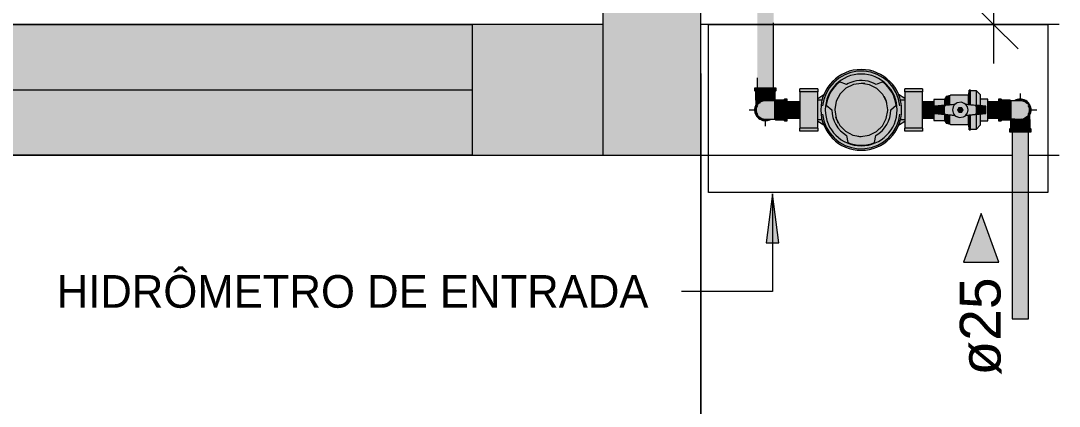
# Model space of a CAD drawing. Header units: metres. Extents: x 34 to 87, y -2.3 to 19.3.
# Drawn here: x 72.306 to 73.896, y -0.385 to 0.206 of the extents above; entities that cross this region are included whole.
import ezdxf

# ---------------------------------------------------------------- set-up
doc = ezdxf.new("R2010")
doc.units = ezdxf.units.M
doc.linetypes.add('Aligning Line', pattern=[0.012, 0.006, -0.006])
for name, color, linetype, lineweight in [('A-ANNO-DIMS', 7, 'Continuous', 5), ('A-ANNO-DIMS-25', 7, 'Continuous', 5), ('A-COLS', 7, 'Continuous', 5), ('A-DETL', 7, 'Continuous', 5), ('ARQ-COTA-50', 7, 'Continuous', 5), ('ARQ-ELEV6', 7, 'Continuous', 5), ('ARQ-MOB', 7, 'Continuous', 5), ('ARQ-PAR', 7, 'Continuous', 5), ('G-ANNO-TEXT', 7, 'Continuous', 5), ('P-PIPE', 7, 'Continuous', 5), ('P-PIPE-CNTR', 7, 'Continuous', 5), ('P-PIPE-IDEN', 7, 'Continuous', 5), ('S-BEAM', 7, 'Continuous', 5)]:
    doc.layers.add(name, color=color, linetype=linetype, lineweight=lineweight)
doc.layers.add('ARQ_1100_BASE_TÉRREO_GARAGEM_dwg', color=7, linetype='Continuous', lineweight=5, true_color=0x767676)
doc.styles.add('Arial', font='arial.ttf', dxfattribs={"height": 0.0625})
doc.styles.add('Arial_1', font='arial.ttf', dxfattribs={"height": 0.075})
doc.styles.add('Century Gothic', font='GOTHIC.TTF', dxfattribs={"height": 0.05})
doc.dimstyles.new('Diagonal_-_2_mm_Arial_-_PRETO', dxfattribs={"dimscale": 0.3048, "dimtxt": 0.076519, "dimasz": 0.246063, "dimexe": 0.19685, "dimexo": 0.123031, "dimgap": 0.04101, "dimtad": 1, "dimrnd": 0.01, "dimzin": 0, "dimdsep": 46, "dimtxsty": 'Arial_1', "dimblk1": 'OBLIQUE', "dimblk2": 'OBLIQUE', "dimsah": 1, "dimcen": 0.09, "dimdle": 0.19685, "dimazin": 0, "dimtfac": 1, "dimtdec": 4, "dimtix": 1, "dimtmove": 0, "dimatfit": 3, "dimfxl": 1, "dimtvp": 1, "dimtolj": 1, "dimtzin": 0, "dimarcsym": 2})

# ---------------------------------------------------------------- blocks, each defined once
blk = doc.blocks.new('IFC_ifc-6-TÉRREO - 01')
at = {"layer": 'A-COLS', "true_color": 0x7f7f7f}
blk.add_hatch(color=8, dxfattribs=at).paths.add_polyline_path([(44.0826, 0), (44.0826, 0.3), (43.9326, 0.3), (43.9326, 0)])
at = {"layer": 'S-BEAM', "true_color": 0x767657}
blk.add_hatch(color=47, dxfattribs=at).paths.add_polyline_path([(41.7851, 0), (43.9326, 0), (43.9326, 0.2), (41.3326, 0.2), (41.3326, 0), (41.3669, 0)])
at = {"layer": 'A-COLS', "color": 253, "lineweight": 18, "true_color": 0xaaaaaa}
for p, q in [((43.9326, 0.3), (43.9326, 0)), ((44.0826, 0), (44.0826, 0.3)), ((43.9326, 0), (44.0826, 0))]:
    blk.add_line(p, q, dxfattribs=at)
at = {"layer": 'S-BEAM', "color": 253, "lineweight": 18, "true_color": 0xaaaaaa}
for p, q in [((43.9326, 0.2), (41.3326, 0.2)), ((41.3326, 0), (43.9326, 0))]:
    blk.add_line(p, q, dxfattribs=at)
blk = doc.blocks.new('Hidrometro 7m³ - 7 m³_h - 1_-3701145-TÉRREO - 01')
at = {"layer": 'P-PIPE', "true_color": 0x1e1eb3}
for points in [[(44.2664, 0.0691), (44.2734, 0.0693), (44.2753, 0.0833), (44.2807, 0.0966), (44.2895, 0.108), (44.3009, 0.1167), (44.3141, 0.1222), (44.3284, 0.1241), (44.343, 0.122), (44.3559, 0.1167), (44.3673, 0.108), (44.376, 0.0966), (44.3815, 0.0833), (44.3834, 0.0691), (44.3903, 0.0691), (44.3888, 0.0829), (44.3842, 0.096), (44.376, 0.1085), (44.367, 0.1175), (44.3552, 0.1249), (44.3422, 0.1295), (44.3284, 0.131), (44.3146, 0.1295), (44.3009, 0.1245), (44.2895, 0.1172), (44.28, 0.1077), (44.2726, 0.096), (44.268, 0.0829), (44.2667, 0.0714)], [(44.2535, 0.0969), (44.2617, 0.0969), (44.2617, 0.1016), (44.2346, 0.1016), (44.2346, 0.0969)], [(44.2346, 0.0413), (44.2617, 0.0413), (44.2617, 0.0969), (44.2346, 0.0969), (44.2346, 0.0447)], [(44.4092, 0.0969), (44.4221, 0.0969), (44.4221, 0.1016), (44.3953, 0.1016), (44.3953, 0.0969)], [(44.3953, 0.0413), (44.4221, 0.0413), (44.4221, 0.0969), (44.3953, 0.0969), (44.3953, 0.0432)], [(44.3284, 0.0072), (44.3422, 0.0087), (44.3559, 0.0137), (44.3673, 0.0209), (44.3768, 0.0305), (44.3842, 0.0422), (44.3888, 0.0553), (44.3903, 0.0691), (44.3834, 0.0691), (44.3815, 0.0549), (44.376, 0.0416), (44.3673, 0.0302), (44.3559, 0.0215), (44.3425, 0.0159), (44.3284, 0.0141), (44.3141, 0.016), (44.3009, 0.0215), (44.2895, 0.0302), (44.2803, 0.0426), (44.2753, 0.0549), (44.2734, 0.0691), (44.2664, 0.0691), (44.268, 0.0553), (44.2726, 0.0422), (44.2807, 0.0297), (44.2898, 0.0207), (44.3015, 0.0133), (44.3146, 0.0087), (44.3202, 0.0081)], [(44.2346, 0.0365), (44.2617, 0.0365), (44.2617, 0.0413), (44.2346, 0.0413), (44.2346, 0.0406)], [(44.4221, 0.0365), (44.4221, 0.0413), (44.3953, 0.0413), (44.3953, 0.0365)]]:
    blk.add_hatch(color=164, dxfattribs=at).paths.add_polyline_path(points)
at = {"layer": 'P-PIPE', "true_color": 0x050505}
h = blk.add_hatch(color=18, dxfattribs=at)
h.paths.add_polyline_path([(44.3284, 0.0141), (44.3426, 0.016), (44.3559, 0.0215), (44.3673, 0.0302), (44.376, 0.0416), (44.3815, 0.0549), (44.3833, 0.0693), (44.3815, 0.0833), (44.376, 0.0966), (44.3673, 0.108), (44.3559, 0.1167), (44.3425, 0.1222), (44.3284, 0.1241), (44.3141, 0.1222), (44.3009, 0.1167), (44.2895, 0.108), (44.2807, 0.0966), (44.2753, 0.0833), (44.2734, 0.0691), (44.2753, 0.0549), (44.2807, 0.0416), (44.2895, 0.0302), (44.3009, 0.0215), (44.3141, 0.016), (44.3215, 0.015)])
h.paths.add_polyline_path([(44.3322, 0.0154), (44.3214, 0.0154), (44.3079, 0.019), (44.306, 0.0299), (44.298, 0.0359), (44.2915, 0.0432), (44.2871, 0.0509), (44.2842, 0.0607), (44.2832, 0.0693), (44.2748, 0.0764), (44.2784, 0.0899), (44.2862, 0.1028), (44.2952, 0.1119), (44.3057, 0.108), (44.3111, 0.1107), (44.3184, 0.1129), (44.3256, 0.1141), (44.3344, 0.1138), (44.343, 0.1117), (44.3511, 0.108), (44.3615, 0.1119), (44.3714, 0.102), (44.3785, 0.0894), (44.382, 0.0764), (44.3735, 0.0691), (44.3721, 0.0586), (44.369, 0.0497), (44.3647, 0.0424), (44.3575, 0.0348), (44.3507, 0.0299), (44.3488, 0.019), (44.3353, 0.0154)])
h.paths.add_polyline_path([(44.3284, 0.0285), (44.3284, 0.0285), (44.3284, 0.0285)])
h.paths.add_polyline_path([(44.2933, 0.0487), (44.2928, 0.0498), (44.2892, 0.0586), (44.2878, 0.0693), (44.2878, 0.0691), (44.2895, 0.0579), (44.2932, 0.0488)])
h.paths.add_polyline_path([(44.3676, 0.0585), (44.3676, 0.0586), (44.3689, 0.0693), (44.3673, 0.0803), (44.3676, 0.0796), (44.3689, 0.0688), (44.3676, 0.0586)])
h = blk.add_hatch(color=18, dxfattribs=at)
h.paths.add_polyline_path([(44.3214, 0.0154), (44.3353, 0.0154), (44.3488, 0.019), (44.3507, 0.0299), (44.3592, 0.0363), (44.3648, 0.0426), (44.3696, 0.0508), (44.3725, 0.0598), (44.3735, 0.0693), (44.382, 0.0764), (44.3783, 0.0899), (44.3706, 0.1028), (44.3615, 0.1119), (44.3511, 0.108), (44.3425, 0.1119), (44.3344, 0.1138), (44.3256, 0.1141), (44.3168, 0.1127), (44.3111, 0.1107), (44.3057, 0.108), (44.2952, 0.1119), (44.2854, 0.102), (44.2784, 0.0899), (44.2748, 0.0764), (44.2833, 0.0691), (44.2846, 0.0586), (44.2872, 0.0508), (44.2928, 0.0416), (44.2983, 0.0355), (44.306, 0.0299), (44.3079, 0.019), (44.3202, 0.0157)])
h.paths.add_polyline_path([(44.3284, 0.0285), (44.3177, 0.0299), (44.3126, 0.032), (44.3074, 0.0344), (44.299, 0.0412), (44.2954, 0.0459), (44.2928, 0.0498), (44.2892, 0.0586), (44.2878, 0.0693), (44.2895, 0.0804), (44.2921, 0.087), (44.2933, 0.0895), (44.2985, 0.0963), (44.3005, 0.0985), (44.3081, 0.1042), (44.3184, 0.1084), (44.3256, 0.1093), (44.3284, 0.1097), (44.3389, 0.1083), (44.3442, 0.1062), (44.3493, 0.1038), (44.3571, 0.0977), (44.3614, 0.0923), (44.364, 0.0884), (44.3676, 0.0796), (44.3689, 0.0688), (44.3673, 0.0578), (44.3646, 0.0512), (44.363, 0.048), (44.3583, 0.0419), (44.357, 0.0403), (44.3487, 0.0339), (44.3383, 0.0298), (44.3334, 0.0291), (44.3284, 0.0285)])
at = {"layer": 'P-PIPE', "true_color": 0xfbfbfb}
for points in [[(44.3684, 0.0691), (44.3689, 0.0693), (44.3673, 0.0803), (44.3629, 0.0903), (44.3571, 0.0978), (44.3486, 0.1043), (44.3389, 0.1083), (44.3282, 0.1097), (44.3178, 0.1083), (44.3091, 0.1047), (44.308, 0.1042), (44.2996, 0.0977), (44.295, 0.0919), (44.2928, 0.0884), (44.2895, 0.0804), (44.2892, 0.0796), (44.2878, 0.0691), (44.2898, 0.0691), (44.2915, 0.08), (44.2954, 0.0888), (44.3019, 0.0969), (44.3091, 0.1025), (44.319, 0.1064), (44.3284, 0.1076), (44.3393, 0.1059), (44.3484, 0.1018), (44.3556, 0.0963), (44.362, 0.0878), (44.3657, 0.0786), (44.3669, 0.0691), (44.3676, 0.0691)], [(44.2898, 0.0691), (44.3669, 0.0691), (44.3652, 0.08), (44.3617, 0.0884), (44.3556, 0.0963), (44.3476, 0.1025), (44.3383, 0.1063), (44.3274, 0.1075), (44.3175, 0.1059), (44.3089, 0.1023), (44.3011, 0.0963), (44.2947, 0.0877), (44.2911, 0.0785), (44.2902, 0.0714)], [(44.3284, 0.0285), (44.339, 0.0299), (44.3477, 0.0335), (44.3488, 0.034), (44.3572, 0.0406), (44.3617, 0.0463), (44.3641, 0.05), (44.3673, 0.0578), (44.3677, 0.0598), (44.369, 0.0691), (44.3669, 0.0688), (44.3654, 0.0586), (44.3614, 0.0494), (44.3556, 0.0419), (44.3467, 0.0353), (44.3383, 0.0319), (44.328, 0.0306), (44.3179, 0.0321), (44.3083, 0.0363), (44.3006, 0.0426), (44.2946, 0.0508), (44.2911, 0.0592), (44.2898, 0.0691), (44.2878, 0.0691), (44.2895, 0.0579), (44.2939, 0.0479), (44.2997, 0.0404), (44.3082, 0.0339), (44.3179, 0.0299), (44.3284, 0.0285)], [(44.3284, 0.0306), (44.3383, 0.0319), (44.3476, 0.0357), (44.3556, 0.0419), (44.362, 0.0504), (44.3656, 0.0591), (44.3669, 0.0691), (44.2898, 0.0691), (44.2915, 0.0582), (44.295, 0.0498), (44.3011, 0.0419), (44.3091, 0.0357), (44.3184, 0.0319), (44.328, 0.0306)]]:
    blk.add_hatch(color=7, dxfattribs=at).paths.add_polyline_path(points)
at = {"layer": 'P-PIPE', "true_color": 0x1e1eb3}
h = blk.add_hatch(color=164, dxfattribs=at)
h.paths.add_polyline_path([(44.3854, 0.0457), (44.3953, 0.0517), (44.3953, 0.0542), (44.3884, 0.0542), (44.3867, 0.0494)])
h.paths.add_polyline_path([(44.2712, 0.0462), (44.2681, 0.0542), (44.2617, 0.0542), (44.2617, 0.0518), (44.2689, 0.0476)])
h.paths.add_polyline_path([(44.2617, 0.084), (44.2684, 0.084), (44.2712, 0.092), (44.2617, 0.0863)])
h.paths.add_polyline_path([(44.3888, 0.084), (44.3953, 0.084), (44.3953, 0.0865), (44.3854, 0.0925), (44.3886, 0.084)])
h = blk.add_hatch(color=164, dxfattribs=at)
h.paths.add_polyline_path([(44.3953, 0.0691), (44.3953, 0.084), (44.3885, 0.0837), (44.3888, 0.0824), (44.3903, 0.0691)])
h.paths.add_polyline_path([(44.2664, 0.0691), (44.268, 0.084), (44.2617, 0.084), (44.2617, 0.0691)])
h = blk.add_hatch(color=164, dxfattribs=at)
h.paths.add_polyline_path([(44.2617, 0.0542), (44.2683, 0.0545), (44.2679, 0.0558), (44.2664, 0.0691), (44.2617, 0.0691), (44.2617, 0.0551)])
h.paths.add_polyline_path([(44.3884, 0.0542), (44.3953, 0.0542), (44.3953, 0.0691), (44.3903, 0.0691), (44.3885, 0.0545)])
at = {"layer": 'P-PIPE'}
for p, q in [((44.3057, 0.108), (44.2952, 0.1119)), ((44.3615, 0.1119), (44.3511, 0.108)), ((44.2346, 0.0969), (44.2346, 0.1016)), ((44.2617, 0.1016), (44.2346, 0.1016)), ((44.2346, 0.0969), (44.2346, 0.0413)), ((44.2617, 0.0969), (44.2346, 0.0969)), ((44.2617, 0.1016), (44.2617, 0.0969)), ((44.2617, 0.0413), (44.2617, 0.0969)), ((44.3953, 0.0969), (44.3953, 0.1016)), ((44.4221, 0.1016), (44.3953, 0.1016)), ((44.3953, 0.0969), (44.3953, 0.0413)), ((44.4221, 0.0969), (44.3953, 0.0969)), ((44.4221, 0.1016), (44.4221, 0.0969)), ((44.4221, 0.0413), (44.4221, 0.0969)), ((44.2712, 0.092), (44.2617, 0.0863)), ((44.2684, 0.084), (44.2617, 0.084)), ((44.3953, 0.0865), (44.3854, 0.0925)), ((44.3953, 0.084), (44.3884, 0.084)), ((44.2748, 0.0764), (44.2833, 0.0693)), ((44.3735, 0.0693), (44.382, 0.0764)), ((44.2617, 0.0542), (44.2684, 0.0542)), ((44.2617, 0.0518), (44.2712, 0.0462)), ((44.3854, 0.0457), (44.3953, 0.0517)), ((44.3884, 0.0542), (44.3953, 0.0542)), ((44.2346, 0.0365), (44.2346, 0.0413)), ((44.2617, 0.0413), (44.2346, 0.0413)), ((44.2617, 0.0365), (44.2346, 0.0365)), ((44.2617, 0.0413), (44.2617, 0.0365)), ((44.3953, 0.0365), (44.3953, 0.0413)), ((44.4221, 0.0413), (44.3953, 0.0413)), ((44.4221, 0.0365), (44.3953, 0.0365)), ((44.4221, 0.0413), (44.4221, 0.0365)), ((44.306, 0.0299), (44.3079, 0.019)), ((44.3488, 0.019), (44.3507, 0.0299))]:
    blk.add_line(p, q, dxfattribs=at)
at = {"layer": 'P-PIPE', "flags": 128}
for points in [[(44.3876, 0.0756), (44.3856, 0.0857), (44.3819, 0.0953), (44.3766, 0.1041), (44.3699, 0.1119), (44.3619, 0.1184), (44.3529, 0.1234), (44.3432, 0.1268), (44.3331, 0.1285), (44.3228, 0.1284), (44.3127, 0.1266), (44.3031, 0.1231), (44.2942, 0.1179), (44.2863, 0.1113), (44.2797, 0.1034), (44.2745, 0.0945), (44.2709, 0.0849), (44.2691, 0.0756)], [(44.369, 0.0691), (44.367, 0.0816), (44.3613, 0.0928), (44.3524, 0.1018), (44.3412, 0.1076), (44.3288, 0.1097), (44.3163, 0.1078), (44.305, 0.1023), (44.2959, 0.0935), (44.29, 0.0823), (44.2878, 0.0699), (44.2878, 0.0691)], [(44.2878, 0.0691), (44.2898, 0.0566), (44.2955, 0.0454), (44.3043, 0.0364), (44.3155, 0.0306), (44.328, 0.0285), (44.3405, 0.0304), (44.3518, 0.0359), (44.3608, 0.0447), (44.3667, 0.0559), (44.369, 0.0683), (44.369, 0.0691)], [(44.2691, 0.0626), (44.2711, 0.0525), (44.2748, 0.0429), (44.2801, 0.0341), (44.2869, 0.0263), (44.2948, 0.0198), (44.3038, 0.0148), (44.3135, 0.0114), (44.3237, 0.0097), (44.3339, 0.0098), (44.344, 0.0116), (44.3537, 0.0151), (44.3626, 0.0203), (44.3705, 0.0269), (44.3771, 0.0348), (44.3823, 0.0436), (44.3858, 0.0533), (44.3876, 0.0626)]]:
    blk.add_lwpolyline(points, dxfattribs=at)
at = {"layer": 'P-PIPE'}
for radius, start, end in [(0.0619, 360, 180), (0.055, 0, 180), (0.0541, 127.8072, 172.1928), (0.0451, 104.8385, 120.2586), (0.0451, 59.7414, 104.8385), (0.0541, 7.8072, 52.1928), (0.0406, 82.4116, 90), (0.0406, 15, 30), (0.0619, 180, 360), (0.055, 180, 360), (0.0451, 179.7414, 240.2586), (0.0451, 299.7414, 0.2586), (0.0406, 195, 210), (0.0406, 224.6782, 225), (0.0406, 315, 315.3218), (0.0541, 247.8072, 292.1928), (0.0406, 262.4116, 270)]:
    blk.add_arc((44.3284, 0.0691), radius, start, end, dxfattribs=at)
blk = doc.blocks.new('Joelho 45_90 - Agua Fria_Soldavel - MEP - Tigre - Standard-3630534-TÉRREO - 01')
at = {"layer": 'P-PIPE', "true_color": 0x69503c}
for points in [[(44.1653, 0.0691), (44.1665, 0.0694), (44.1674, 0.0743), (44.1709, 0.0798), (44.1746, 0.0824), (44.179, 0.084), (44.1855, 0.0837), (44.1872, 0.083), (44.1899, 0.0834), (44.1842, 0.0853), (44.1784, 0.0852), (44.1731, 0.0831), (44.1686, 0.079), (44.1661, 0.0747), (44.1651, 0.0691)], [(44.1665, 0.0691), (44.1676, 0.0691), (44.1685, 0.0737), (44.1701, 0.077), (44.1723, 0.0795), (44.1752, 0.0815), (44.1789, 0.0828), (44.1848, 0.0831), (44.1868, 0.0832), (44.1848, 0.0838), (44.1816, 0.0842), (44.1777, 0.0837), (44.1735, 0.0817), (44.1704, 0.079), (44.1682, 0.0758), (44.1669, 0.072), (44.1665, 0.0691)], [(44.1845, 0.0691), (44.1959, 0.0691), (44.1956, 0.0831), (44.1807, 0.083), (44.1772, 0.0824), (44.1746, 0.0812), (44.1715, 0.0788), (44.1691, 0.0752), (44.168, 0.0726), (44.1676, 0.0691), (44.1817, 0.0691)], [(44.1959, 0.0691), (44.197, 0.0691), (44.1968, 0.084), (44.1959, 0.0828), (44.1959, 0.071)], [(44.209, 0.0691), (44.2097, 0.0691), (44.2097, 0.084), (44.197, 0.084), (44.197, 0.0691)], [(44.2097, 0.0691), (44.2111, 0.0691), (44.2111, 0.0853), (44.2097, 0.0837), (44.2097, 0.0706)], [(44.2111, 0.0691), (44.2151, 0.0691), (44.2151, 0.0856), (44.2111, 0.0853), (44.2111, 0.0695)], [(44.1845, 0.0528), (44.1902, 0.0551), (44.1867, 0.055), (44.1842, 0.0542), (44.1777, 0.0545), (44.1734, 0.0566), (44.17, 0.0594), (44.167, 0.0652), (44.1665, 0.0691), (44.1651, 0.0691), (44.1665, 0.0628), (44.1694, 0.0581), (44.1741, 0.0546), (44.179, 0.0528), (44.1842, 0.0528)], [(44.1816, 0.054), (44.1862, 0.0548), (44.1867, 0.0552), (44.1823, 0.0552), (44.1807, 0.0552), (44.1772, 0.0558), (44.1741, 0.0573), (44.1715, 0.0594), (44.1691, 0.063), (44.168, 0.0656), (44.1676, 0.0691), (44.1665, 0.0691), (44.167, 0.0652), (44.1687, 0.0613), (44.1717, 0.0578), (44.1746, 0.0558), (44.178, 0.0545)], [(44.1952, 0.0551), (44.1959, 0.0551), (44.1956, 0.0691), (44.1676, 0.0691), (44.1685, 0.0645), (44.1701, 0.0613), (44.1725, 0.0585), (44.1752, 0.0567), (44.1789, 0.0554), (44.1858, 0.0551), (44.1938, 0.0551), (44.1947, 0.0551)], [(44.197, 0.054), (44.197, 0.0691), (44.1959, 0.0691), (44.1959, 0.0551), (44.1968, 0.0542)], [(44.197, 0.054), (44.2097, 0.0545), (44.2097, 0.0691), (44.197, 0.0691), (44.197, 0.0542)], [(44.2111, 0.0528), (44.2111, 0.0691), (44.2097, 0.0691), (44.2099, 0.054), (44.2101, 0.0538)], [(44.2151, 0.0526), (44.2151, 0.0691), (44.2111, 0.0691), (44.2111, 0.0528)], [(44.1816, 0.0551), (44.1813, 0.0552), (44.1816, 0.0551)]]:
    blk.add_hatch(color=27, dxfattribs=at).paths.add_polyline_path(points)
at = {"layer": 'P-PIPE'}
for p, q in [((44.197, 0.0842), (44.1959, 0.0831)), ((44.1959, 0.0831), (44.1959, 0.0691)), ((44.1959, 0.0691), (44.1959, 0.0831)), ((44.197, 0.0691), (44.197, 0.0842)), ((44.2097, 0.0842), (44.197, 0.0842)), ((44.197, 0.0842), (44.197, 0.0691)), ((44.2111, 0.0856), (44.2097, 0.0842)), ((44.2097, 0.0691), (44.2097, 0.0842)), ((44.2151, 0.0856), (44.2111, 0.0856)), ((44.2111, 0.0691), (44.2111, 0.0856)), ((44.2151, 0.0691), (44.2151, 0.0856)), ((44.1959, 0.0691), (44.1959, 0.0551)), ((44.1959, 0.0551), (44.1959, 0.0691)), ((44.197, 0.054), (44.197, 0.0691)), ((44.197, 0.0691), (44.197, 0.054)), ((44.2097, 0.054), (44.2097, 0.0691)), ((44.2111, 0.0526), (44.2111, 0.0691)), ((44.2151, 0.0526), (44.2151, 0.0691)), ((44.1959, 0.0551), (44.197, 0.054)), ((44.197, 0.054), (44.2097, 0.054)), ((44.2097, 0.054), (44.2111, 0.0526)), ((44.2111, 0.0526), (44.2151, 0.0526))]:
    blk.add_line(p, q, dxfattribs=at)
at = {"layer": 'P-PIPE', "flags": 128}
for points in [[(44.1959, 0.0831), (44.1887, 0.0831), (44.1835, 0.0831), (44.1816, 0.0831)], [(44.1816, 0.0551), (44.1835, 0.0551), (44.1888, 0.0551), (44.1959, 0.0551)]]:
    blk.add_lwpolyline(points, dxfattribs=at)
at = {"layer": 'P-PIPE'}
for radius, start, end in [(0.0165, 58.615, 180), (0.0151, 68.2611, 180), (0.0151, 68.2611, 180), (0.0165, 101.982, 138.0303), (0.014, 105, 134.166), (0.014, 105, 134.166), (0.0151, 96.6467, 102.025), (0.014, 88.6343, 101.3116), (0.014, 88.6343, 101.3116), (0.0165, 83.3174, 96.6953), (0.0151, 77.9802, 83.3548), (0.0165, 58.545, 78.0272), (0.0165, 161.9863, 180), (0.0165, 180, 301.541), (0.0165, 180, 198.0137), (0.0165, 143.3217, 156.6996), (0.0151, 180, 291.7574), (0.0151, 180, 291.7574), (0.0151, 156.6462, 162.0233), (0.0151, 197.9767, 203.3538), (0.014, 150, 180), (0.014, 150, 180), (0.014, 180, 210), (0.014, 180, 210), (0.0151, 137.9784, 143.3543), (0.0165, 203.3004, 216.6783), (0.0165, 221.9697, 258.018), (0.0151, 216.6457, 222.0216), (0.014, 225, 255), (0.014, 225, 255), (0.0151, 257.975, 263.3533), (0.014, 258.6884, 272.9501), (0.014, 258.6884, 272.9501), (0.0165, 263.3047, 276.6826), (0.0151, 276.6452, 282.0198), (0.0165, 281.9728, 301.6138)]:
    blk.add_arc((44.1816, 0.0691), radius, start, end, dxfattribs=at)
blk = doc.blocks.new('Joelho 45_90 - Agua Fria_Soldavel - MEP - Tigre - Standard-V61-TÉRREO - 01')
at = {"layer": 'P-PIPE', "true_color": 0x69503c}
for points in [[(44.5385, 0.0691), (44.5425, 0.0691), (44.5425, 0.0853), (44.5385, 0.0853), (44.5385, 0.0712)], [(44.5439, 0.0691), (44.5437, 0.0842), (44.5425, 0.0851), (44.5426, 0.0691)], [(44.5566, 0.0691), (44.5566, 0.0842), (44.5439, 0.0837), (44.5439, 0.0691), (44.5537, 0.0691)], [(44.5569, 0.0691), (44.5577, 0.0691), (44.5577, 0.0831), (44.5566, 0.084), (44.5566, 0.0691)], [(44.5846, 0.0691), (44.5861, 0.0691), (44.5852, 0.0737), (44.5836, 0.0769), (44.5811, 0.0797), (44.5784, 0.0815), (44.5748, 0.0828), (44.5679, 0.0831), (44.5599, 0.0831), (44.5577, 0.0831), (44.558, 0.0691), (44.5837, 0.0691)], [(44.5871, 0.0691), (44.5885, 0.0691), (44.5871, 0.0754), (44.5842, 0.0801), (44.5796, 0.0836), (44.5746, 0.0853), (44.5686, 0.0851), (44.5638, 0.0831), (44.5671, 0.0832), (44.5694, 0.084), (44.5759, 0.0837), (44.5803, 0.0816), (44.5836, 0.0788), (44.5866, 0.073), (44.5871, 0.0694)], [(44.5871, 0.0691), (44.5871, 0.0691), (44.5866, 0.073), (44.5849, 0.0769), (44.5819, 0.0803), (44.579, 0.0824), (44.5756, 0.0837), (44.5711, 0.0841), (44.5674, 0.0834), (44.5669, 0.083), (44.5713, 0.083), (44.5729, 0.083), (44.5764, 0.0824), (44.5796, 0.0808), (44.5821, 0.0788), (44.5846, 0.0752), (44.5856, 0.0726), (44.5861, 0.0691), (44.5867, 0.0691)], [(44.5385, 0.0526), (44.5425, 0.0528), (44.5425, 0.0691), (44.5385, 0.0691), (44.5385, 0.0528)], [(44.5425, 0.0528), (44.5439, 0.0545), (44.5439, 0.0691), (44.5425, 0.0691), (44.5425, 0.0531)], [(44.5566, 0.054), (44.5566, 0.0691), (44.5439, 0.0691), (44.5439, 0.0542)], [(44.5566, 0.054), (44.5577, 0.0554), (44.5577, 0.0691), (44.5566, 0.0691), (44.5566, 0.0542)], [(44.5577, 0.0551), (44.5729, 0.0552), (44.576, 0.0557), (44.5791, 0.057), (44.5821, 0.0594), (44.5846, 0.063), (44.5856, 0.0656), (44.5861, 0.0691), (44.5577, 0.0691), (44.5577, 0.0551)], [(44.5692, 0.0528), (44.5754, 0.053), (44.5809, 0.0553), (44.585, 0.0592), (44.5875, 0.0635), (44.5885, 0.0691), (44.5871, 0.0691), (44.5862, 0.0639), (44.5827, 0.0584), (44.579, 0.0558), (44.5746, 0.0542), (44.5681, 0.0545), (44.5665, 0.0552), (44.5638, 0.0548), (44.5688, 0.053)], [(44.572, 0.054), (44.5762, 0.0546), (44.5801, 0.0565), (44.5833, 0.0592), (44.5855, 0.0624), (44.5867, 0.0662), (44.5871, 0.0691), (44.5861, 0.0691), (44.5852, 0.0645), (44.5835, 0.0612), (44.5813, 0.0587), (44.5784, 0.0567), (44.5748, 0.0554), (44.5688, 0.0551), (44.5668, 0.0551), (44.5688, 0.0544)]]:
    blk.add_hatch(color=27, dxfattribs=at).paths.add_polyline_path(points)
at = {"layer": 'P-PIPE'}
for p, q in [((44.5425, 0.0856), (44.5385, 0.0856)), ((44.5385, 0.0856), (44.5385, 0.0691)), ((44.5439, 0.0842), (44.5425, 0.0856)), ((44.5425, 0.0856), (44.5425, 0.0691)), ((44.5566, 0.0842), (44.5439, 0.0842)), ((44.5439, 0.0842), (44.5439, 0.0691)), ((44.5577, 0.0831), (44.5566, 0.0842)), ((44.5566, 0.0842), (44.5566, 0.0691)), ((44.5566, 0.0691), (44.5566, 0.0842)), ((44.5577, 0.0691), (44.5577, 0.0831)), ((44.5577, 0.0831), (44.5577, 0.0691)), ((44.5385, 0.0691), (44.5385, 0.0526)), ((44.5425, 0.0691), (44.5425, 0.0526)), ((44.5439, 0.0691), (44.5439, 0.054)), ((44.5566, 0.0691), (44.5566, 0.054)), ((44.5566, 0.054), (44.5566, 0.0691)), ((44.5577, 0.0551), (44.5577, 0.0691)), ((44.5577, 0.0691), (44.5577, 0.0551)), ((44.5385, 0.0526), (44.5425, 0.0526)), ((44.5425, 0.0526), (44.5439, 0.054)), ((44.5439, 0.054), (44.5566, 0.054)), ((44.5566, 0.054), (44.5577, 0.0551))]:
    blk.add_line(p, q, dxfattribs=at)
at = {"layer": 'P-PIPE', "flags": 128}
for points in [[(44.572, 0.0831), (44.5701, 0.0831), (44.5648, 0.0831), (44.5577, 0.0831)], [(44.5577, 0.0551), (44.5649, 0.0551), (44.5701, 0.0551), (44.572, 0.0551)]]:
    blk.add_lwpolyline(points, dxfattribs=at)
at = {"layer": 'P-PIPE'}
for radius, start, end in [(0.0165, 0, 121.541), (0.0165, 101.9728, 121.6138), (0.0151, 0, 111.7574), (0.0151, 360, 111.7574), (0.0151, 96.6452, 102.0198), (0.0165, 83.3047, 96.6826), (0.014, 78.6884, 92.9501), (0.014, 78.6884, 92.9501), (0.0151, 77.975, 83.3533), (0.0165, 41.9697, 78.018), (0.014, 45, 75), (0.014, 45, 75), (0.0165, 238.615, 360), (0.0151, 248.2611, 0), (0.0151, 248.2611, 360), (0.0151, 36.6457, 42.0216), (0.014, 0, 30), (0.014, 0, 30), (0.014, 330, 0), (0.014, 330, 360), (0.0165, 23.3004, 36.6783), (0.0151, 17.9767, 23.3538), (0.0151, 336.6462, 342.0233), (0.0165, 0, 18.0137), (0.0165, 341.9863, 0), (0.0165, 238.545, 258.0272), (0.0151, 257.9802, 263.3548), (0.0165, 263.3174, 276.6953), (0.014, 268.6343, 281.3116), (0.014, 268.6343, 281.3116), (0.0151, 276.6467, 282.025), (0.0165, 281.982, 318.0303), (0.014, 285, 315), (0.014, 285, 315), (0.0151, 317.9784, 323.3543), (0.0165, 323.3217, 336.6996)]:
    blk.add_arc((44.572, 0.0691), radius, start, end, dxfattribs=at)
blk = doc.blocks.new('Joelho 45_90 - Agua Fria_Soldavel - MEP - Tigre - Standard-V62-TÉRREO - 01')
at = {"layer": 'P-PIPE', "true_color": 0x69503c}
h = blk.add_hatch(color=27, dxfattribs=at)
h.paths.add_polyline_path([(44.572, 0.0526), (44.5718, 0.0528), (44.572, 0.0526)])
h.paths.add_polyline_path([(44.5754, 0.053), (44.5772, 0.0535), (44.5757, 0.0532)])
h.paths.add_polyline_path([(44.5832, 0.059), (44.5837, 0.0597), (44.5833, 0.0592)])
h.paths.add_polyline_path([(44.5851, 0.0593), (44.5866, 0.0616), (44.586, 0.0608), (44.5852, 0.0595)])
h.paths.add_polyline_path([(44.5876, 0.064), (44.588, 0.0648), (44.5877, 0.0645)])
h.paths.add_polyline_path([(44.5863, 0.0737), (44.5861, 0.0745), (44.5862, 0.0739)])
h.paths.add_polyline_path([(44.587, 0.0756), (44.586, 0.0778), (44.5862, 0.077), (44.5867, 0.0761)])
h.paths.add_polyline_path([(44.5842, 0.0801), (44.583, 0.0813), (44.5842, 0.0801)])
h.paths.add_polyline_path([(44.5803, 0.0834), (44.5803, 0.0834), (44.5798, 0.0836)])
h.paths.add_polyline_path([(44.5751, 0.0838), (44.5746, 0.084), (44.5749, 0.0838)])
h.paths.add_polyline_path([(44.5739, 0.0853), (44.5716, 0.0855), (44.5722, 0.0853)])
for points in [[(44.5569, 0.0537), (44.5658, 0.054), (44.5632, 0.0548), (44.5577, 0.0545), (44.5571, 0.0539)], [(44.572, 0.041), (44.572, 0.0526), (44.5669, 0.0535), (44.5658, 0.0537), (44.5569, 0.0537), (44.5574, 0.041), (44.5719, 0.041)], [(44.5796, 0.041), (44.5869, 0.041), (44.5869, 0.0537), (44.5771, 0.0535), (44.5749, 0.0528), (44.572, 0.0526), (44.572, 0.041), (44.5794, 0.041)], [(44.5871, 0.0537), (44.5869, 0.0539), (44.586, 0.0548), (44.5796, 0.0545), (44.5783, 0.0537), (44.5869, 0.0537)], [(44.5861, 0.0548), (44.5858, 0.0601), (44.5828, 0.0568), (44.5803, 0.0548), (44.586, 0.0548)], [(44.5558, 0.0396), (44.572, 0.0396), (44.5719, 0.041), (44.5569, 0.0408), (44.5561, 0.0399)], [(44.572, 0.0356), (44.5719, 0.0396), (44.5558, 0.0396), (44.5558, 0.0356), (44.5718, 0.0356)], [(44.5869, 0.0396), (44.5883, 0.0396), (44.5866, 0.041), (44.572, 0.041), (44.572, 0.0396), (44.5863, 0.0396)], [(44.5863, 0.0356), (44.5885, 0.0356), (44.5883, 0.0396), (44.572, 0.0396), (44.572, 0.0356), (44.5863, 0.0356)]]:
    blk.add_hatch(color=27, dxfattribs=at).paths.add_polyline_path(points)
at = {"layer": 'P-PIPE'}
for p, q in [((44.558, 0.0548), (44.5569, 0.0537)), ((44.5569, 0.0537), (44.5664, 0.0537)), ((44.5569, 0.0537), (44.5569, 0.041)), ((44.5664, 0.0537), (44.5569, 0.0537)), ((44.5637, 0.0548), (44.558, 0.0548)), ((44.558, 0.0548), (44.5637, 0.0548)), ((44.5776, 0.0537), (44.5871, 0.0537)), ((44.5871, 0.0537), (44.5776, 0.0537)), ((44.5861, 0.0548), (44.5803, 0.0548)), ((44.5803, 0.0548), (44.5861, 0.0548)), ((44.5861, 0.0605), (44.5861, 0.0548)), ((44.5871, 0.0537), (44.5861, 0.0548)), ((44.5871, 0.041), (44.5871, 0.0537)), ((44.5569, 0.041), (44.5555, 0.0396)), ((44.5555, 0.0396), (44.5555, 0.0356)), ((44.572, 0.0396), (44.5555, 0.0396)), ((44.5555, 0.0356), (44.572, 0.0356)), ((44.572, 0.041), (44.5569, 0.041)), ((44.5871, 0.041), (44.572, 0.041)), ((44.5885, 0.0396), (44.572, 0.0396)), ((44.572, 0.0356), (44.5885, 0.0356)), ((44.5885, 0.0396), (44.5871, 0.041)), ((44.5885, 0.0356), (44.5885, 0.0396))]:
    blk.add_line(p, q, dxfattribs=at)
for start, end in [(101.9728, 121.6138), (107.9793, 113.3553), (90, 96.6826), (83.3047, 90), (41.9697, 78.018), (66.6447, 72.0207), (47.9732, 53.3527), (23.3004, 36.6783), (341.9863, 18.0137), (6.6452, 12.0198), (347.975, 353.3533), (238.545, 258.0272), (246.6462, 252.0233), (263.3174, 270), (270, 276.6953), (281.982, 318.0303), (287.9767, 293.3538), (306.8519, 312.0216), (323.3217, 336.6996)]:
    blk.add_arc((44.572, 0.0691), 0.0165, start, end, dxfattribs=at)
blk = doc.blocks.new('Registro Esfera VS - Agua Fria - MEP - Tigre - Soldável - 25 mm-271304-TÉRREO - 01')
at = {"layer": 'P-PIPE', "true_color": 0x69503c}
for points in [[(-0.0403, 0.0165), (-0.0424, 0.0165), (-0.0424, -0.0165), (-0.0303, -0.0165), (-0.0303, -0.0066), (-0.0391, -0.0057), (-0.0391, 0.0057), (-0.0303, 0.0066), (-0.0303, 0.0165), (-0.0391, 0.0165)], [(-0.0246, 0.0293), (-0.0303, 0.0236), (-0.0303, 0.0066), (-0.0246, 0.0072), (-0.0246, 0.0285)], [(-0.0158, 0.0303), (-0.0156, 0.0081), (-0.0136, 0.0085), (-0.0136, 0.0298)], [(-0.0136, 0.0298), (-0.0136, 0.0083), (-0.0122, 0.0086), (-0.0123, 0.0229), (-0.0135, 0.0293)], [(0.0151, 0.0226), (0.0151, 0.0081), (0.0237, 0.0073), (0.0234, 0.0165), (0.0212, 0.02), (0.0198, 0.021), (0.0174, 0.022)], [(0.0406, 0.0161), (0.0237, 0.0159), (0.0238, 0.0072), (0.0391, 0.0057), (0.0391, -0.0057), (0.0237, -0.0073), (0.0237, -0.0161), (0.0406, -0.0161), (0.0406, 0.0155)], [(-0.0303, -0.0066), (-0.0303, -0.0236), (-0.0246, -0.0293), (-0.0249, -0.0071), (-0.03, -0.0066)], [(-0.0158, -0.0081), (-0.0158, -0.0303), (-0.0136, -0.0298), (-0.0136, -0.0083), (-0.0156, -0.0081)], [(-0.0136, -0.0083), (-0.0133, -0.0283), (-0.0122, -0.0218), (-0.0122, -0.0084), (-0.0131, -0.0083)], [(0.0237, -0.0073), (0.0151, -0.0082), (0.0151, -0.0226), (0.0191, -0.0214), (0.0212, -0.0199), (0.0222, -0.0188), (0.0237, -0.0155), (0.0237, -0.0076)]]:
    blk.add_hatch(color=27, dxfattribs=at).paths.add_polyline_path(points)
h = blk.add_hatch(color=27, dxfattribs=at)
h.paths.add_polyline_path([(-0.0158, 0.0293), (-0.0246, 0.0293), (-0.0246, 0.0072), (-0.0158, 0.0082), (-0.0158, 0.0293)])
h.paths.add_polyline_path([(-0.0246, -0.0072), (-0.0246, -0.0293), (-0.0158, -0.0293), (-0.0158, -0.0081), (-0.0246, -0.0072)])
h = blk.add_hatch(color=27, dxfattribs=at)
h.paths.add_polyline_path([(0.0151, 0.0226), (-0.0122, 0.0226), (-0.0122, 0.0084), (-0.0083, 0.0086), (-0.008, 0.0087), (-0.0054, 0.0105), (-0.0028, 0.0115), (0, 0.0118), (0.0039, 0.0111), (0.0061, 0.01), (0.0083, 0.0087), (0.0084, 0.0088), (0.0151, 0.0082), (0.0151, 0.022)])
h.paths.add_polyline_path([(0.0151, -0.0081), (0.0083, -0.0087), (0.008, -0.0087), (0.0055, -0.0105), (0.0028, -0.0115), (0, -0.0118), (-0.0039, -0.0111), (-0.0059, -0.0102), (-0.0083, -0.0087), (-0.0084, -0.0088), (-0.0122, -0.0086), (-0.012, -0.0226), (0.0151, -0.0226), (0.0151, -0.0082)])
at = {"layer": 'P-PIPE', "true_color": 0xce4f00}
for points in [[(-0.0238, 0.0072), (-0.0391, 0.0057), (-0.0391, -0.0057), (-0.0238, -0.0072), (-0.0247, -0.0023), (-0.0249, 0), (-0.0246, 0.0037), (-0.024, 0.0063)], [(0.0052, 0), (0.0024, -0.0045), (-0.0026, -0.0045), (-0.0052, 0), (-0.0118, 0), (-0.0115, -0.0024), (-0.0102, -0.0058), (-0.0089, -0.0076), (-0.0072, -0.0092), (-0.0055, -0.0105), (-0.0028, -0.0115), (0.0012, -0.0117), (0.004, -0.0111), (0.0061, -0.01), (0.0084, -0.0082), (0.0102, -0.0058), (0.0111, -0.0039), (0.0116, -0.0016), (0.0115, 0), (0.0065, 0)], [(0, 0.0118), (-0.004, 0.0111), (-0.0059, 0.0102), (-0.0087, 0.0079), (-0.0103, 0.0057), (-0.0112, 0.0036), (-0.0116, 0.0016), (-0.0115, 0), (-0.0052, 0), (-0.0026, 0.0045), (0.0026, 0.0045), (0.0052, 0), (0.0118, 0), (0.0113, 0.0032), (0.0102, 0.0058), (0.0092, 0.0072), (0.0072, 0.0092), (0.0055, 0.0105), (0.0028, 0.0115)], [(-0.0012, 0.0045), (-0.0026, 0.0045), (-0.0052, 0), (0.0052, 0), (0.0026, 0.0045), (0, 0.0045)], [(0.0042, 0), (-0.0052, 0), (-0.0026, -0.0045), (0.0026, -0.0045), (0.0052, 0)], [(0.0238, 0.0072), (0.0246, 0.0032), (0.0249, 0), (0.0245, -0.0042), (0.0241, -0.0072), (0.0391, -0.0057), (0.0391, 0.0057), (0.0241, 0.0072)]]:
    blk.add_hatch(color=32, dxfattribs=at).paths.add_polyline_path(points)
h = blk.add_hatch(color=32, dxfattribs=at)
h.paths.add_polyline_path([(0.0206, 0), (0.0118, 0), (0.0113, -0.0032), (0.0102, -0.0058), (0.0094, -0.0071), (0.0083, -0.0087), (0.0084, -0.0088), (0.0238, -0.0072), (0.0247, -0.0023), (0.0246, 0), (0.0221, 0)])
h.paths.add_polyline_path([(-0.0246, 0), (-0.0249, -0.0002), (-0.0246, -0.0037), (-0.0238, -0.0072), (-0.0083, -0.0086), (-0.0081, -0.0085), (-0.0102, -0.0058), (-0.0108, -0.0046), (-0.0116, -0.002), (-0.0118, 0), (-0.0246, 0)])
h = blk.add_hatch(color=32, dxfattribs=at)
h.paths.add_polyline_path([(-0.0084, 0.0088), (-0.0238, 0.0072), (-0.0246, 0.0031), (-0.0246, 0), (-0.0118, 0), (-0.0115, 0.0024), (-0.0105, 0.0052), (-0.0089, 0.0076), (-0.0083, 0.0087)])
h.paths.add_polyline_path([(0.0084, 0.0088), (0.0081, 0.0085), (0.0103, 0.0056), (0.0111, 0.0039), (0.0115, 0.0024), (0.0118, 0), (0.0248, 0.0003), (0.0244, 0.0043), (0.0237, 0.0073), (0.0092, 0.0087)])
at = {"layer": 'P-PIPE'}
for p, q in [((-0.0303, 0.0165), (-0.0424, 0.0165)), ((-0.0424, 0.0165), (-0.0424, -0.0165)), ((-0.0246, 0.0293), (-0.0303, 0.0236)), ((-0.0303, 0.0066), (-0.0303, 0.0236)), ((-0.0158, 0.0293), (-0.0246, 0.0293)), ((-0.0246, 0.0293), (-0.0246, 0.0072)), ((-0.0136, 0.0303), (-0.0158, 0.0303)), ((-0.0158, 0.0303), (-0.0158, 0.0081)), ((-0.0122, 0.0226), (-0.0136, 0.0303)), ((-0.0136, 0.0303), (-0.0136, 0.0084)), ((0.0151, 0.0226), (-0.0122, 0.0226)), ((-0.0122, 0.0085), (-0.0122, 0.0226)), ((0.0406, 0.0161), (0.0237, 0.0161)), ((0.0237, 0.0161), (0.0237, 0.0073)), ((0.0406, -0.0161), (0.0406, 0.0161)), ((-0.0238, 0.0072), (-0.0391, 0.0057)), ((-0.0391, 0.0057), (-0.0391, -0.0057)), ((-0.0078, 0.0089), (-0.0084, 0.0088)), ((-0.0083, 0.0088), (-0.0078, 0.0089)), ((0.0082, 0.0085), (0.0078, 0.0089)), ((0.0078, 0.0089), (0.0084, 0.0088)), ((0.0084, 0.0088), (0.0078, 0.0089)), ((0.0391, 0.0057), (0.0238, 0.0072)), ((0.0391, -0.0057), (0.0391, 0.0057)), ((-0.0391, -0.0057), (-0.0238, -0.0072)), ((-0.0303, -0.0236), (-0.0303, -0.0066)), ((-0.0246, -0.0072), (-0.0246, -0.0293)), ((-0.0158, -0.0081), (-0.0158, -0.0303)), ((-0.0136, -0.0084), (-0.0136, -0.0303)), ((-0.0122, -0.0226), (-0.0122, -0.0085)), ((-0.0084, -0.0088), (-0.0078, -0.0089)), ((-0.0078, -0.0089), (-0.0083, -0.0088)), ((-0.0082, -0.0085), (-0.0078, -0.0089)), ((0.0084, -0.0088), (0.0078, -0.0089)), ((0.0078, -0.0089), (0.0084, -0.0088)), ((0.0237, -0.0073), (0.0237, -0.0161)), ((0.0238, -0.0072), (0.0391, -0.0057)), ((-0.0424, -0.0165), (-0.0303, -0.0165)), ((-0.0303, -0.0236), (-0.0246, -0.0293)), ((-0.0246, -0.0293), (-0.0158, -0.0293)), ((-0.0158, -0.0303), (-0.0136, -0.0303)), ((-0.0136, -0.0303), (-0.0122, -0.0226)), ((-0.0122, -0.0226), (0.0151, -0.0226)), ((0.0237, -0.0161), (0.0406, -0.0161))]:
    blk.add_line(p, q, dxfattribs=at)
at = {"layer": 'P-PIPE', "flags": 128}
for points in [[(0.0151, 0.0226), (0.0206, 0.0207), (0.0237, 0.0161)], [(0.0078, 0.0089), (0.0017, 0.0117), (-0.005, 0.0107), (-0.0078, 0.0089)], [(-0.0078, -0.0089), (-0.0017, -0.0117), (0.005, -0.0107), (0.0078, -0.0089)], [(0.0237, -0.0161), (0.0204, -0.0209), (0.0151, -0.0226)]]:
    blk.add_lwpolyline(points, dxfattribs=at)
at = {"layer": 'P-PIPE'}
for radius, start, end in [(0.0249, 163.0538, 180), (0.0118, 133.7392, 180), (0.0118, 180, 226.2608), (0.0118, 120, 132.5695), (0.0118, 46.3861, 60), (0.0118, 0, 46.2608), (0.0118, 313.7392, 0), (0.0249, 0, 16.9462), (0.0249, 343.0536, 0), (0.0249, 180, 196.9464), (0.0118, 226.3861, 240), (0.0118, 300, 312.5689)]:
    blk.add_arc((0, 0), radius, start, end, dxfattribs=at)
for centre, start_param, end_param in [((-0.0171, -0.0125), 5.681656, 5.703619), ((0.0171, -0.0125), 0.579567, 0.601529), ((-0.0171, 0.0125), 3.721147, 3.743122), ((0.0171, 0.0125), 2.540063, 2.562038)]:
    blk.add_ellipse(centre, major_axis=(0, 0.0255), ratio=0.617124, start_param=start_param, end_param=end_param, dxfattribs=at)
for points in [[(-0.0238, 0.0072), (-0.0228, 0.0074), (-0.0203, 0.0076), (-0.0151, 0.0081), (-0.0108, 0.0086), (-0.0084, 0.0088)], [(-0.0081, 0.0085), (-0.0081, 0.0086), (-0.008, 0.0087), (-0.0079, 0.0088), (-0.0078, 0.0089)], [(-0.0078, 0.0089), (-0.0078, 0.0089), (-0.0078, 0.0089), (-0.0078, 0.0089), (-0.0078, 0.0089)], [(0.0078, 0.0089), (0.0079, 0.0088), (0.008, 0.0087), (0.0081, 0.0086), (0.0081, 0.0085)], [(0.0078, 0.0089), (0.0078, 0.0089), (0.0078, 0.0089), (0.0078, 0.0089), (0.0078, 0.0089)], [(0.0084, 0.0088), (0.0108, 0.0086), (0.0151, 0.0081), (0.0203, 0.0076), (0.0228, 0.0074), (0.0238, 0.0072)], [(-0.0084, -0.0088), (-0.0108, -0.0086), (-0.0151, -0.0081), (-0.0203, -0.0076), (-0.0228, -0.0074), (-0.0238, -0.0072)], [(-0.0078, -0.0089), (-0.0079, -0.0088), (-0.008, -0.0087), (-0.0081, -0.0086), (-0.0081, -0.0085)], [(-0.0078, -0.0089), (-0.0078, -0.0089), (-0.0078, -0.0089), (-0.0078, -0.0089), (-0.0078, -0.0089)], [(0.0081, -0.0085), (0.0081, -0.0086), (0.008, -0.0087), (0.0079, -0.0088), (0.0078, -0.0089)], [(0.0078, -0.0089), (0.0078, -0.0089), (0.0078, -0.0089), (0.0078, -0.0089), (0.0078, -0.0089)], [(0.0238, -0.0072), (0.0228, -0.0074), (0.0203, -0.0076), (0.0151, -0.0081), (0.0108, -0.0086), (0.0084, -0.0088)]]:
    blk.add_open_spline(points, degree=3, dxfattribs=at)
blk = doc.blocks.new('Joelho 45_90 - Agua Fria_Soldavel - MEP - Tigre - Standard-V63-TÉRREO - 01')
at = {"layer": 'P-PIPE', "true_color": 0x69503c}
for points in [[(44.1764, 0.0986), (44.1816, 0.0986), (44.1816, 0.1026), (44.1651, 0.1026), (44.1654, 0.0986), (44.176, 0.0986)], [(44.1708, 0.0972), (44.1816, 0.0972), (44.1816, 0.0986), (44.1654, 0.0986), (44.167, 0.0972), (44.1708, 0.0972)], [(44.1665, 0.0845), (44.1765, 0.0847), (44.1787, 0.0853), (44.1816, 0.0856), (44.1816, 0.0972), (44.1667, 0.0972), (44.1665, 0.0869)], [(44.1897, 0.0986), (44.1979, 0.0986), (44.1979, 0.1026), (44.1816, 0.1026), (44.1816, 0.0986), (44.1892, 0.0986)], [(44.1941, 0.0972), (44.1967, 0.0974), (44.1975, 0.0986), (44.1816, 0.0986), (44.1816, 0.0972), (44.1941, 0.0972)], [(44.1924, 0.0845), (44.1967, 0.0845), (44.1962, 0.0972), (44.1816, 0.0972), (44.1816, 0.0856), (44.1868, 0.0847), (44.1879, 0.0845), (44.1923, 0.0845)], [(44.1708, 0.0834), (44.1741, 0.0837), (44.1754, 0.0845), (44.1667, 0.0843), (44.1676, 0.0834), (44.1708, 0.0834)], [(44.1676, 0.0777), (44.1706, 0.0813), (44.1733, 0.0834), (44.1676, 0.0831), (44.1676, 0.0779)], [(44.1923, 0.0834), (44.1959, 0.0837), (44.1965, 0.0845), (44.1879, 0.0842), (44.1904, 0.0834), (44.1921, 0.0834)]]:
    blk.add_hatch(color=27, dxfattribs=at).paths.add_polyline_path(points)
h = blk.add_hatch(color=27, dxfattribs=at)
h.paths.add_polyline_path([(44.1816, 0.0526), (44.1815, 0.0528), (44.1816, 0.0526)])
h.paths.add_polyline_path([(44.185, 0.053), (44.1868, 0.0535), (44.1852, 0.0531)])
h.paths.add_polyline_path([(44.1847, 0.0838), (44.1842, 0.084), (44.1845, 0.0838)])
at = {"layer": 'P-PIPE'}
for p, q in [((44.1651, 0.1026), (44.1651, 0.0986)), ((44.1816, 0.1026), (44.1651, 0.1026)), ((44.1651, 0.0986), (44.1665, 0.0972)), ((44.1651, 0.0986), (44.1816, 0.0986)), ((44.1665, 0.0972), (44.1665, 0.0845)), ((44.1665, 0.0972), (44.1816, 0.0972)), ((44.1981, 0.1026), (44.1816, 0.1026)), ((44.1816, 0.0986), (44.1981, 0.0986)), ((44.1816, 0.0972), (44.1967, 0.0972)), ((44.1967, 0.0972), (44.1981, 0.0986)), ((44.1967, 0.0845), (44.1967, 0.0972)), ((44.1981, 0.0986), (44.1981, 0.1026)), ((44.1665, 0.0845), (44.1676, 0.0834)), ((44.176, 0.0845), (44.1665, 0.0845)), ((44.1665, 0.0845), (44.176, 0.0845)), ((44.1676, 0.0834), (44.1733, 0.0834)), ((44.1676, 0.0777), (44.1676, 0.0834)), ((44.1733, 0.0834), (44.1676, 0.0834)), ((44.1967, 0.0845), (44.1872, 0.0845)), ((44.1872, 0.0845), (44.1967, 0.0845)), ((44.1899, 0.0834), (44.1956, 0.0834)), ((44.1956, 0.0834), (44.1899, 0.0834)), ((44.1956, 0.0834), (44.1967, 0.0845))]:
    blk.add_line(p, q, dxfattribs=at)
for start, end in [(101.982, 138.0303), (126.6457, 132.0216), (107.9767, 113.3538), (90, 96.6953), (83.3174, 90), (58.545, 78.0272), (66.6462, 71.6436), (161.9863, 198.0137), (167.975, 173.3533), (186.6452, 192.0198), (143.3217, 156.6996), (203.3004, 216.6783), (221.9697, 258.018), (227.9732, 233.1309), (246.6447, 252.0207), (263.3047, 270), (270, 276.6826), (281.9728, 301.6138), (288.3691, 293.3553)]:
    blk.add_arc((44.1816, 0.0691), 0.0165, start, end, dxfattribs=at)
blk = doc.blocks.new('ARQ_1100_BASE_TÉRREO_GARAGEM_dwg-3696053-TÉRREO - 01')
at = {"color": 253, "lineweight": 5, "true_color": 0xaaaaaa}
blk.add_line((41.5326, 0.1), (43.7326, 0.1), dxfattribs=at)
at = {"layer": 'ARQ-COTA-50', "color": 253, "true_color": 0xaaaaaa, "flags": 128}
blk.add_lwpolyline([(44.0826, -1.1322), (44.0826, 0.125)], close=True, dxfattribs=at)
at = {"layer": 'ARQ-ELEV6', "color": 253, "true_color": 0xaaaaaa, "flags": 128}
blk.add_lwpolyline([(41.5326, 0.2), (43.7326, 0.2), (43.7326, 0), (41.5326, 0)], close=True, dxfattribs=at)
at = {"layer": 'ARQ-MOB', "color": 253, "true_color": 0xaaaaaa, "flags": 128}
blk.add_lwpolyline([(41.3326, 0.2), (41.3326, 0.7), (43.9326, 0.7), (43.9326, 0.2)], close=True, dxfattribs=at)
at = {"layer": 'ARQ-PAR', "color": 253, "true_color": 0xaaaaaa}
for p, q in [((43.8826, 0.2), (43.3826, 0.2)), ((44.5845, 0), (44.6316, 0))]:
    blk.add_line(p, q, dxfattribs=at)
at = {"layer": 'ARQ-PAR', "color": 253, "true_color": 0xaaaaaa, "flags": 128}
for points in [[(43.9326, 2.54), (43.9326, 0.2), (41.3326, 0.2)], [(44.6316, 0.2), (44.0826, 0.2), (44.0826, 1.337)], [(40.6826, 0), (41.8326, 0), (44.5595, 0)]]:
    blk.add_lwpolyline(points, dxfattribs=at)
blk = doc.blocks.new('Anotacao_Tuboseta - Fluxo 1-2612753-TÉRREO - 01')
at = {"layer": 'P-PIPE-IDEN'}
blk.add_hatch(color=256, dxfattribs=at).paths.add_polyline_path([(0, -0.001082), (0, 0.001082), (0.002973, 0)])
for p, q in [((0.002973, 0), (0, 0.001082)), ((0, 0.001082), (0, -0.001082)), ((0, -0.001082), (0.002973, 0))]:
    blk.add_line(p, q, dxfattribs=at)
blk = doc.blocks.new('DIMBLOCK38-TÉRREO - 01')
at = {"layer": 'A-ANNO-DIMS-25'}
for p, q in [((73.7959, 1.41), (73.7959, 0.14)), ((73.7959, 1.35), (73.4016, 1.35)), ((73.7959, 1.35), (73.8559, 1.35)), ((73.7959, 0.2), (73.3763, 0.2)), ((73.7959, 0.2), (73.8559, 0.2))]:
    blk.add_line(p, q, dxfattribs=at)
at = {"layer": 'A-ANNO-DIMS-25', "lineweight": 20}
for p, q in [((73.7959, 1.35), (73.7584, 1.3875)), ((73.7959, 1.35), (73.8334, 1.3125)), ((73.7959, 0.2), (73.7584, 0.2375)), ((73.7959, 0.2), (73.8334, 0.1625))]:
    blk.add_line(p, q, dxfattribs=at)
at = {"layer": 'A-ANNO-DIMS-25', "color": 0, "insert": (73.6861, 0.6738), "char_height": 0.075, "width": 0.242979, "attachment_point": 1, "rotation": 90, "line_spacing_factor": 0.941778, "style": 'Arial_1'}
blk.add_mtext('1,15', dxfattribs=at)
blk = doc.blocks.new('_Oblique')
at = {"color": 0, "linetype": 'ByBlock', "lineweight": -2}
blk.add_line((-0.5, -0.5), (0.5, 0.5), dxfattribs=at)

msp = doc.modelspace()

# ---------------------------------------------------------------- hatches: boundary and pattern name
at = {"layer": 'G-ANNO-TEXT'}
msp.add_hatch(color=256, dxfattribs=at).paths.add_polyline_path([(73.4575, -0.0595), (73.4476, -0.1345), (73.4673, -0.1345)])
at = {"layer": 'P-PIPE', "true_color": 0x00ffff}
for points in [[(73.4341, 0.1026), (73.4466, 0.1026), (73.4465, 1.318), (73.4341, 1.318), (73.4341, 0.1026)], [(73.4498, 0.1026), (73.4591, 0.1026), (73.4591, 1.318), (73.4466, 1.318), (73.4466, 0.1026), (73.4498, 0.1026)], [(73.4962, 0.0691), (73.4996, 0.0691), (73.4996, 0.0816), (73.4801, 0.0813), (73.4801, 0.0691)], [(73.6871, 0.0691), (73.7044, 0.0691), (73.7044, 0.0816), (73.6871, 0.0814), (73.6871, 0.0702)], [(73.7874, 0.0691), (73.8035, 0.0691), (73.8035, 0.0816), (73.7874, 0.0815), (73.7874, 0.0702)], [(73.4801, 0.0566), (73.4996, 0.0567), (73.4996, 0.0691), (73.4801, 0.0691), (73.4801, 0.0567)], [(73.6964, 0.0566), (73.7044, 0.0569), (73.7044, 0.0691), (73.6871, 0.0691), (73.6871, 0.0566)], [(73.8035, 0.0566), (73.8035, 0.0691), (73.7874, 0.0691), (73.7874, 0.0566), (73.7973, 0.0566)], [(73.8245, -0.2509), (73.837, -0.2509), (73.8368, 0.0356), (73.8245, 0.0356), (73.8245, -0.1446)], [(73.8495, -0.2509), (73.8494, 0.0356), (73.837, 0.0356), (73.837, -0.2509), (73.849, -0.2509)]]:
    msp.add_hatch(color=4, dxfattribs=at).paths.add_polyline_path(points)

# ---------------------------------------------------------------- linework, layer by layer
at = {"layer": 'A-DETL', "color": 1, "true_color": 0xff0000}
for p, q in [((73.3592, 0.2), (73.8792, 0.2)), ((73.3592, -0.0576), (73.3592, 0.2)), ((73.8792, 0.2), (73.8792, -0.0576)), ((73.8792, -0.0576), (73.3592, -0.0576))]:
    msp.add_line(p, q, dxfattribs=at)
at = {"layer": 'G-ANNO-TEXT'}
for p, q in [((73.4575, -0.0595), (73.4476, -0.1345)), ((73.4673, -0.1345), (73.4575, -0.0595)), ((73.4575, -0.0595), (73.4575, -0.209)), ((73.4476, -0.1345), (73.4673, -0.1345)), ((73.3199, -0.209), (73.3181, -0.209)), ((73.4575, -0.209), (73.3199, -0.209))]:
    msp.add_line(p, q, dxfattribs=at)
at = {"layer": 'P-PIPE', "linetype": 'Aligning Line'}
for p, q in [((73.4341, 1.318), (73.4341, 0.1026)), ((73.4591, 0.1026), (73.4591, 1.318))]:
    msp.add_line(p, q, dxfattribs=at)
at = {"layer": 'P-PIPE'}
for p, q in [((73.4996, 0.0816), (73.4801, 0.0816)), ((73.7044, 0.0816), (73.6871, 0.0816)), ((73.8035, 0.0816), (73.7874, 0.0816)), ((73.4801, 0.0566), (73.4996, 0.0566)), ((73.6871, 0.0566), (73.7044, 0.0566)), ((73.7874, 0.0566), (73.8035, 0.0566)), ((73.8245, 0.0356), (73.8245, -0.2509)), ((73.8495, -0.2509), (73.8495, 0.0356)), ((73.8245, -0.2509), (73.8495, -0.2509))]:
    msp.add_line(p, q, dxfattribs=at)
at = {"layer": 'P-PIPE-CNTR'}
for p, q in [((73.4466, 0.0842), (73.4466, 0.0941)), ((73.837, 0.0842), (73.837, 0.0941)), ((73.4216, 0.0691), (73.4315, 0.0691)), ((73.852, 0.0691), (73.862, 0.0691)), ((73.4466, 0.0441), (73.4466, 0.054)), ((73.837, 0.0441), (73.837, 0.054))]:
    msp.add_line(p, q, dxfattribs=at)

# ---------------------------------------------------------------- block references
at = {"lineweight": 5}
msp.add_blockref('IFC_ifc-6-TÉRREO - 01', (29.2649, 0), dxfattribs=at)
at = {"layer": 'ARQ_1100_BASE_TÉRREO_GARAGEM_dwg', "color": 253, "true_color": 0xaaaaaa}
msp.add_blockref('ARQ_1100_BASE_TÉRREO_GARAGEM_dwg-3696053-TÉRREO - 01', (29.2649, 0), dxfattribs=at)
at = {"layer": 'P-PIPE'}
for name in ['Hidrometro 7m³ - 7 m³_h - 1_-3701145-TÉRREO - 01', 'Joelho 45_90 - Agua Fria_Soldavel - MEP - Tigre - Standard-V63-TÉRREO - 01', 'Joelho 45_90 - Agua Fria_Soldavel - MEP - Tigre - Standard-3630534-TÉRREO - 01', 'Joelho 45_90 - Agua Fria_Soldavel - MEP - Tigre - Standard-V61-TÉRREO - 01', 'Joelho 45_90 - Agua Fria_Soldavel - MEP - Tigre - Standard-V62-TÉRREO - 01']:
    msp.add_blockref(name, (29.2649, 0), dxfattribs=at)
at = {"layer": 'P-PIPE', "rotation": 180}
msp.add_blockref('Registro Esfera VS - Agua Fria - MEP - Tigre - Soldável - 25 mm-271304-TÉRREO - 01', (73.745, 0.0691), dxfattribs=at)
at = {"layer": 'P-PIPE-IDEN', "xscale": 24.99999999999999, "yscale": 24.99999999999999, "zscale": 24.99999999999999, "rotation": 89.99999999999955}
msp.add_blockref('Anotacao_Tuboseta - Fluxo 1-2612753-TÉRREO - 01', (73.7769, -0.1641), dxfattribs=at)

# ---------------------------------------------------------------- texts
at = {"layer": 'G-ANNO-TEXT', "insert": (72.3611, -0.184), "char_height": 0.05, "width": 1.098312, "attachment_point": 1, "style": 'Century Gothic'}
msp.add_mtext('HIDRÔMETRO DE ENTRADA', dxfattribs=at)
at = {"layer": 'P-PIPE-IDEN', "insert": (73.7442, -0.338), "char_height": 0.0625, "width": 0.18038, "attachment_point": 1, "rotation": 90, "style": 'Arial'}
msp.add_mtext('ø25', dxfattribs=at)

# ---------------------------------------------------------------- dimensions: what is measured, and where the dimension line sits
at = {"layer": 'A-ANNO-DIMS'}
dim = msp.add_linear_dim(base=(73.7959, 0.2), p1=(73.3641, 1.35), p2=(73.3388, 0.2), angle=90, dimstyle='Diagonal_-_2_mm_Arial_-_PRETO', override={"dimpost": '<>', "dimfxl": 1.150278}, dxfattribs=at)
dim.commit()
dim.dimension.update_dxf_attribs({"geometry": 'DIMBLOCK38-TÉRREO - 01', "text_midpoint": (73.7451, 0.775)})

doc.saveas('drawing.dxf')
